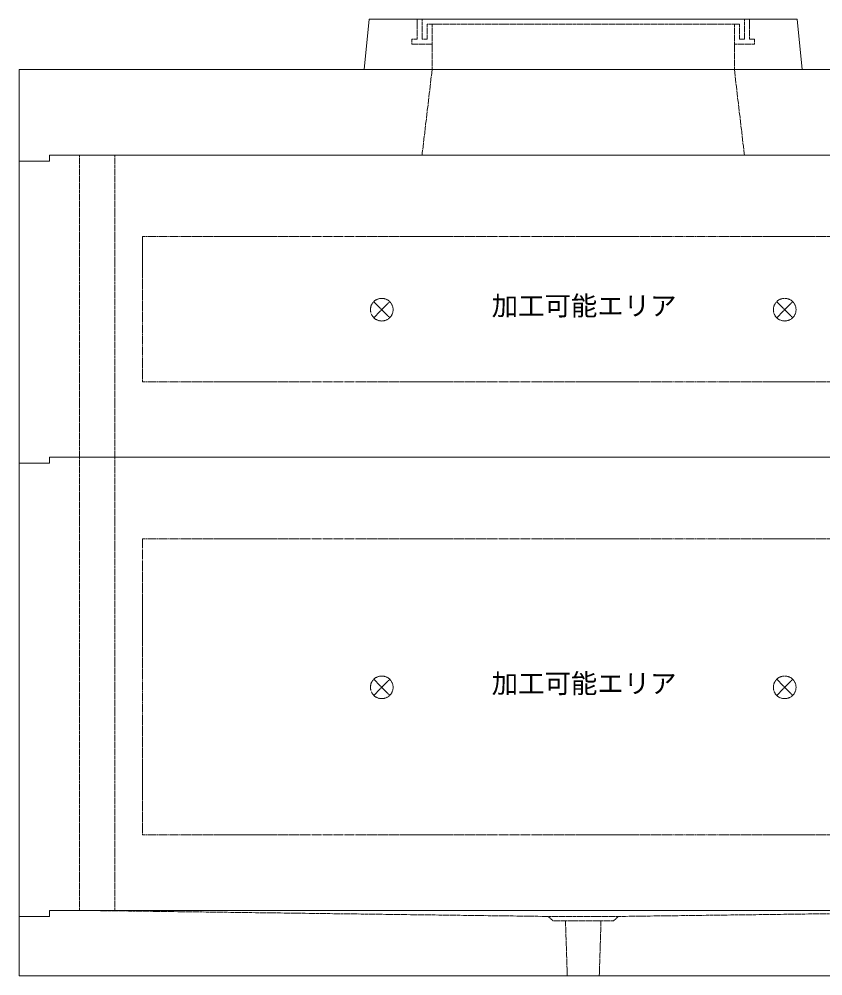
# Model space of a CAD drawing. Units: millimetres, scale not verified. Extents: x -5940 to 5940, y -4200 to 4200.
# Drawn here: x -1180 to 416, y -2100 to -200 of the extents above; entities that cross this region are included whole.
import ezdxf
from ezdxf.enums import TextEntityAlignment as Align

# ---------------------------------------------------------------- set-up
doc = ezdxf.new("R2010")
doc.units = ezdxf.units.MM
doc.header["$LTSCALE"] = 20
doc.linetypes.add('LONG_DASHED1', pattern=[7, 6, -1])
doc.linetypes.add('LONG_DOUBLE_CHAIN', pattern=[21.8, 18, -1, 0.6, -0.6, 0.6, -1])
for name, color, linetype, lineweight in [('0-5_D-STR-DIM', 3, 'Continuous', 9), ('0-7_D-STR', 7, 'Continuous', 9), ('0-9_D-STR-STR4', 134, 'LONG_DASHED1', 9), ('0-B_D-STR-STR5', 1, 'LONG_DOUBLE_CHAIN', 9)]:
    doc.layers.add(name, color=color, linetype=linetype, lineweight=lineweight)
doc.styles.add('ＭＳ ゴシック', font='')
doc.styles.get('ＭＳ ゴシック').set_extended_font_data('MS Gothic')

# ---------------------------------------------------------------- blocks, each defined once
blk = doc.blocks.new('A$C17EB7B83')
at = {"layer": '0-7_D-STR'}
for p, q in [((-22400, 3400), (22400, 3400)), ((-22400, 3400), (-22400, -240)), ((-21200, 0), (21200, 0))]:
    blk.add_line(p, q, dxfattribs=at)
at = {"layer": '0-7_D-STR', "linetype": 'LONG_DASHED1'}
for p, q in [((-6000, 3400), (-6400, 0)), ((6000, 3400), (6400, 0))]:
    blk.add_line(p, q, dxfattribs=at)
at = {"layer": '0-7_D-STR'}
blk.add_lwpolyline([(-22400, -240), (-21200, -240), (-21200, 0)], dxfattribs=at)
blk = doc.blocks.new('A$C019679C0')
at = {"layer": '0-7_D-STR'}
for p, q in [((-8700, 0), (-8500, 2000)), ((8500, 2000), (-8500, 2000)), ((8700, 0), (8500, 2000)), ((-8700, 0), (8700, 0))]:
    blk.add_line(p, q, dxfattribs=at)
at = {"layer": '0-7_D-STR', "linetype": 'LONG_DASHED1'}
for p, q in [((-6000, 0), (-6000, 1800)), ((6000, 1800), (6000, 0))]:
    blk.add_line(p, q, dxfattribs=at)
at = {"layer": '0-9_D-STR-STR4'}
for points in [[(-6600, 2000), (-6600, 1200), (-6800, 1200), (-6800, 1000), (-6000, 1000)], [(-6000, 1800), (-6200, 1800), (-6200, 1200), (-6400, 1200), (-6400, 2000)], [(6600, 2000), (6600, 1200), (6800, 1200), (6800, 1000), (6000, 1000)], [(6200, 1800), (6200, 1200), (6400, 1200), (6400, 2000)], [(-6000, 1800), (6000, 1800), (6200, 1800)]]:
    blk.add_lwpolyline(points, dxfattribs=at)
blk = doc.blocks.new('A$C539D7795')
at = {"layer": '0-7_D-STR'}
for p, q in [((-21200, -240), (-21200, 0)), ((21200, 0), (-21200, 0)), ((-22400, -240), (-21200, -240))]:
    blk.add_line(p, q, dxfattribs=at)
at = {"layer": '0-7_D-STR', "linetype": 'LONG_DASHED1'}
for p, q in [((-1400, -240), (-20000, 0)), ((1400, -240), (20000, 0)), ((-1200, -420), (-1400, -240)), ((1400, -240), (-1400, -240)), ((1200, -420), (1400, -240)), ((1200, -420), (-1200, -420)), ((-635.4, -2600), (-705, -420)), ((635.4, -2600), (705, -420))]:
    blk.add_line(p, q, dxfattribs=at)
at = {"layer": '0-7_D-STR'}
blk.add_lwpolyline([(-22400, -240), (-22400, -2600), (22400, -2600)], dxfattribs=at)
blk = doc.blocks.new('A$C1C640AAB')
at = {"layer": '0-B_D-STR-STR5'}
for p, q in [((-318.2, -318.2), (318.2, 318.2)), ((-318.2, 318.2), (318.2, -318.2))]:
    blk.add_line(p, q, dxfattribs=at)
blk.add_circle((0, 0), 450, dxfattribs=at)
blk = doc.blocks.new('A$C35201968')
at = {"layer": '0-7_D-STR'}
for p, q in [((-21200, 0), (21200, 0)), ((-22400, -240), (-22400, -12240)), ((-21200, -12000), (21200, -12000))]:
    blk.add_line(p, q, dxfattribs=at)
at = {"layer": '0-7_D-STR', "linetype": 'LONG_DASHED1'}
for p, q in [((-20000, -12000), (-20000, 0)), ((-18600, -12000), (-18600, 0))]:
    blk.add_line(p, q, dxfattribs=at)
at = {"layer": '0-7_D-STR'}
for points in [[(-22400, -240), (-21200, -240), (-21200, 0)], [(-22400, -12240), (-21200, -12240), (-21200, -12000)]]:
    blk.add_lwpolyline(points, dxfattribs=at)
at = {"layer": '0-B_D-STR-STR5'}
blk.add_line((17500, -9000), (-17500, -9000), dxfattribs=at)
blk.add_lwpolyline([(17500, -3240), (-17500, -3240), (-17500, -9000)], dxfattribs=at)
blk = doc.blocks.new('A$C8d51d0e1')
at = {"layer": '0-7_D-STR'}
blk.add_blockref('A$C35201968', (0, 0), dxfattribs=at)
at = {"layer": '0-B_D-STR-STR5'}
for p in [(-8000, -6140), (8000, -6140)]:
    blk.add_blockref('A$C1C640AAB', p, dxfattribs=at)
blk = doc.blocks.new('A$C19A04970')
at = {"layer": '0-7_D-STR'}
for p, q in [((-21200, 0), (21200, 0)), ((-22400, -240), (-22400, -18240)), ((-21200, -18000), (21200, -18000))]:
    blk.add_line(p, q, dxfattribs=at)
at = {"layer": '0-7_D-STR', "linetype": 'LONG_DASHED1'}
for p, q in [((-20000, -18000), (-20000, 0)), ((-18600, -18000), (-18600, 0))]:
    blk.add_line(p, q, dxfattribs=at)
at = {"layer": '0-7_D-STR'}
for points in [[(-22400, -240), (-21200, -240), (-21200, 0)], [(-22400, -18240), (-21200, -18240), (-21200, -18000)]]:
    blk.add_lwpolyline(points, dxfattribs=at)
at = {"layer": '0-B_D-STR-STR5'}
blk.add_line((17500, -15000), (-17500, -15000), dxfattribs=at)
blk.add_lwpolyline([(17500, -3240), (-17500, -3240), (-17500, -15000)], dxfattribs=at)
blk = doc.blocks.new('A$C0c38001a')
at = {"layer": '0-7_D-STR'}
blk.add_blockref('A$C19A04970', (0, 0), dxfattribs=at)
at = {"layer": '0-B_D-STR-STR5'}
for p in [(-8000, -9140), (8000, -9140)]:
    blk.add_blockref('A$C1C640AAB', p, dxfattribs=at)

msp = doc.modelspace()

# ---------------------------------------------------------------- linework, layer by layer
at = {"layer": '0-7_D-STR'}
msp.add_line((-1180, -1982), (-1120, -1982), dxfattribs=at)

# ---------------------------------------------------------------- block references
at = {"layer": '0-5_D-STR-DIM', "xscale": 0.05, "yscale": 0.05}
msp.add_blockref('A$C539D7795', (-60, -1970), dxfattribs=at)
at = {"layer": '0-7_D-STR', "xscale": 0.05, "yscale": 0.05}
for name, p in [('A$C019679C0', (-60, -300)), ('A$C17EB7B83', (-60, -470)), ('A$C8d51d0e1', (-60, -470)), ('A$C0c38001a', (-60, -1070))]:
    msp.add_blockref(name, p, dxfattribs=at)

# ---------------------------------------------------------------- texts
at = {"layer": '0-B_D-STR-STR5', "style": 'ＭＳ ゴシック'}
for p in [(-241.7, -800.02), (-241.7, -1550.02)]:
    msp.add_text('加工可能エリア', height=38.42, dxfattribs=at).set_placement(p, align=Align.BOTTOM_LEFT)

doc.saveas('drawing.dxf')
